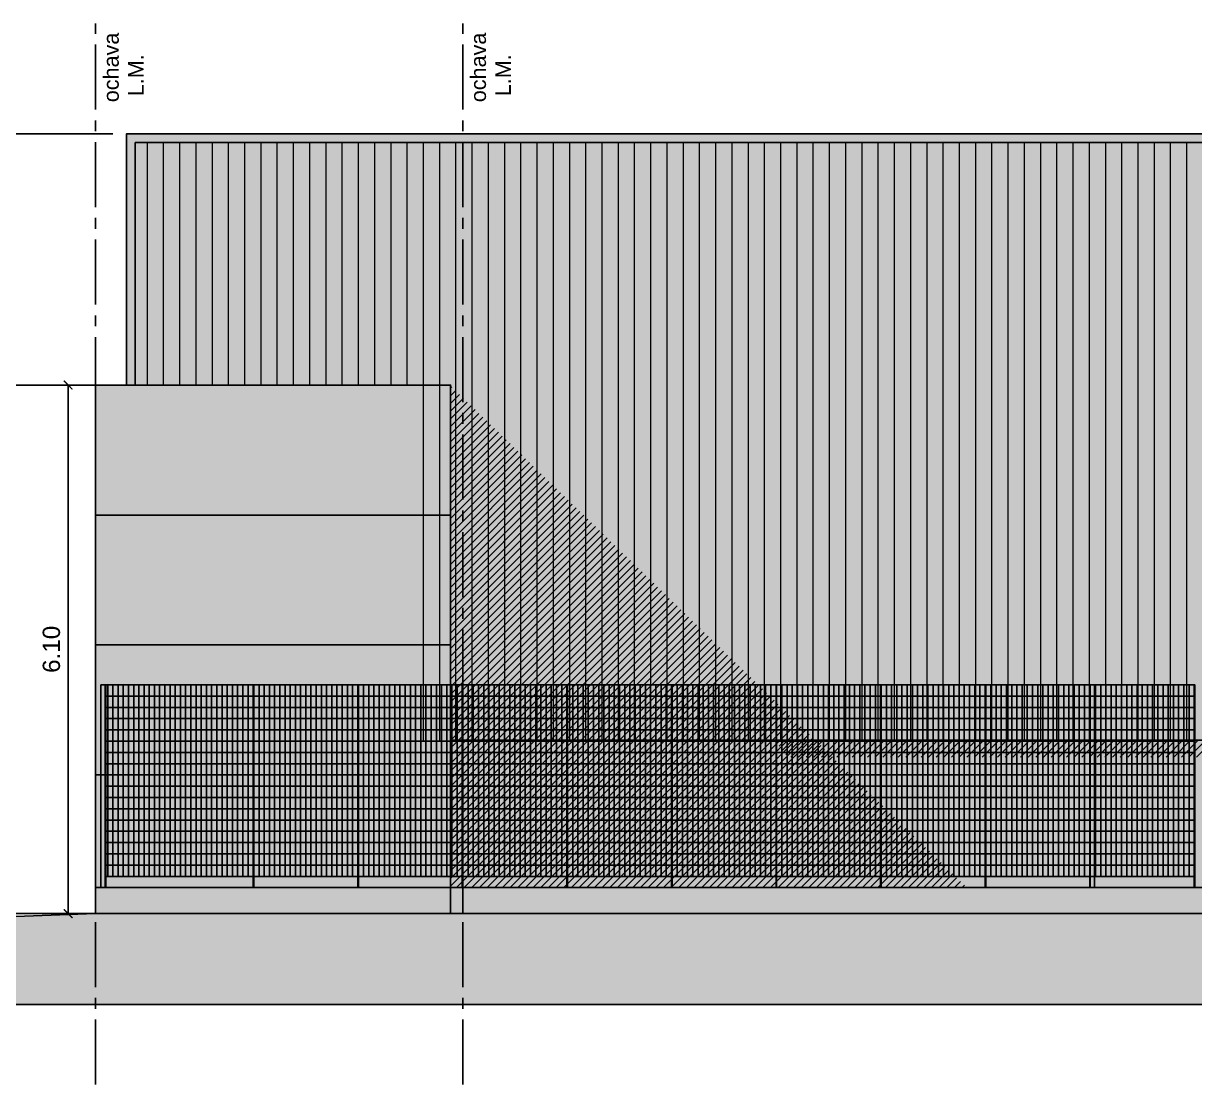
# Model space of a CAD drawing. Header units: inches. Extents: x -309 to 190, y -1585 to -1350.
# Drawn here: x 71.83 to 85.35, y -1427.28 to -1415.03 of the extents above; entities that cross this region are included whole.
import ezdxf

# ---------------------------------------------------------------- set-up
doc = ezdxf.new("R2010")
doc.units = ezdxf.units.IN
doc.header["$MEASUREMENT"] = 0
doc.header["$PDMODE"] = 3
doc.linetypes.add('CENTER2', pattern=[1.125, 0.75, -0.125, 0.125, -0.125])
doc.linetypes.add('HIDDEN', pattern=[0.375, 0.25, -0.125])
doc.layers.get('0').update_dxf_attribs({"color": 9, "linetype": 'CONTINUOUS'})
doc.layers.get('DEFPOINTS').update_dxf_attribs({"color": 9, "linetype": 'CONTINUOUS'})
for name, color, linetype in [('02', 9, 'CONTINUOUS'), ('CARP', 9, 'CONTINUOUS'), ('color gris', 9, 'CONTINUOUS'), ('COLOR MURO MUNI', 9, 'CONTINUOUS'), ('COTAS 1.75', 9, 'CONTINUOUS'), ('esca', 9, 'CONTINUOUS'), ('FMR', 9, 'CONTINUOUS'), ('lm', 9, 'HIDDEN'), ('referencias', 9, 'CONTINUOUS'), ('sombras', 9, 'CONTINUOUS'), ('TEXT-CARP', 9, 'CONTINUOUS')]:
    doc.layers.add(name, color=color, linetype=linetype)
doc.layers.add('color +', color=9, linetype='CONTINUOUS', lineweight=18)
doc.layers.add('referencias 01', color=9, linetype='CONTINUOUS', lineweight=18)
doc.styles.add('ARIAL', font='arial.ttf', dxfattribs={"height": 0.225})
doc.styles.add('COTAS', font='arial.ttf')
doc.styles.add('ROMANS', font='arial.ttf')
doc.dimstyles.new('FMR75', dxfattribs={"dimtxt": 0.13, "dimasz": 0.075, "dimexe": 0, "dimexo": 0, "dimgap": 0.06, "dimtad": 1, "dimzin": 4, "dimdsep": 46, "dimtxsty": 'COTAS', "dimblk1": 'ARCHTICK', "dimblk2": 'ARCHTICK', "dimsah": 1, "dimcen": 0.2, "dimclrd": 256, "dimclre": 9, "dimclrt": 2, "dimadec": 0, "dimazin": 0, "dimtfac": 1, "dimtmove": 2, "dimatfit": 3, "dimldrblk": 'ARCHTICK', "dimfxl": 1, "dimtvp": -0.8, "dimtolj": 1, "dimtzin": 0, "dimarcsym": 0})
doc.dimstyles.new('SERR', dxfattribs={"dimscale": 0, "dimtxt": 0.2, "dimasz": 0.1, "dimexe": 0, "dimexo": 0, "dimgap": 0.09, "dimtad": 1, "dimzin": 0, "dimdsep": 46, "dimtxsty": 'ROMANS', "dimblk1": 'ARCHTICK', "dimblk2": 'ARCHTICK', "dimsah": 1, "dimcen": 0, "dimclrd": 9, "dimclre": 9, "dimclrt": 9, "dimadec": 0, "dimazin": 0, "dimtfac": 1, "dimtix": 1, "dimtofl": 0, "dimtmove": 2, "dimatfit": 3, "dimldrblk": 'ARCHTICK', "dimfxl": 1, "dimtolj": 1, "dimtzin": 0, "dimarcsym": 0})

# ---------------------------------------------------------------- blocks, each defined once
blk = doc.blocks.new('_ARCHTICK')
at = {"color": 0, "linetype": 'ByBlock', "const_width": 0.15}
blk.add_lwpolyline([(-0.5, -0.5), (0.5, 0.5)], dxfattribs=at)
blk = doc.blocks.new('*D129')
at = {"layer": 'COTAS 1.75', "color": 7, "lineweight": -2, "transparency": 16777216}
for p, q in [((72.659, -1419.207), (70.087, -1419.207)), ((70.659, -1420.707), (70.087, -1420.707))]:
    blk.add_line(p, q, dxfattribs=at)
at = {"layer": 'COTAS 1.75', "lineweight": -2, "transparency": 16777216}
blk.add_line((70.087, -1420.707), (70.087, -1419.207), dxfattribs=at)
at = {"layer": 'DEFPOINTS', "color": 0, "transparency": 16777216}
for p in [(70.087, -1419.207), (72.659, -1419.207), (70.659, -1420.707)]:
    blk.add_point(p, dxfattribs=at)
at = {"layer": 'COTAS 1.75', "lineweight": -2, "transparency": 16777216, "xscale": 0.075, "yscale": 0.075, "zscale": 0.075}
for p, rotation in [((70.087, -1419.207), 90), ((70.087, -1420.707), 270)]:
    blk.add_blockref('_ARCHTICK', p, dxfattribs=dict(at, rotation=rotation))
at = {"layer": 'COTAS 1.75', "color": 2, "transparency": 16777216, "insert": (69.925, -1419.957), "char_height": 0.2, "attachment_point": 5, "rotation": 90, "style": 'COTAS'}
blk.add_mtext('\\A1;1.50', dxfattribs=at)
blk = doc.blocks.new('*D130')
at = {"layer": 'COTAS 1.75', "color": 7, "lineweight": -2, "transparency": 16777216}
for p, q in [((72.859, -1416.307), (70.087, -1416.307)), ((72.659, -1419.207), (70.087, -1419.207))]:
    blk.add_line(p, q, dxfattribs=at)
at = {"layer": 'COTAS 1.75', "lineweight": -2, "transparency": 16777216}
blk.add_line((70.087, -1419.207), (70.087, -1416.307), dxfattribs=at)
at = {"layer": 'DEFPOINTS', "color": 0, "transparency": 16777216}
for p in [(70.087, -1416.307), (72.859, -1416.307), (72.659, -1419.207)]:
    blk.add_point(p, dxfattribs=at)
at = {"layer": 'COTAS 1.75', "lineweight": -2, "transparency": 16777216, "xscale": 0.075, "yscale": 0.075, "zscale": 0.075}
for p, rotation in [((70.087, -1416.307), 90), ((70.087, -1419.207), 270)]:
    blk.add_blockref('_ARCHTICK', p, dxfattribs=dict(at, rotation=rotation))
at = {"layer": 'COTAS 1.75', "color": 2, "transparency": 16777216, "insert": (69.925, -1417.757), "char_height": 0.2, "attachment_point": 5, "rotation": 90, "style": 'COTAS'}
blk.add_mtext('\\A1;2.90', dxfattribs=at)
blk = doc.blocks.new('*D132')
at = {"layer": 'COLOR MURO MUNI', "color": 9, "lineweight": -2, "transparency": 16777216}
for p, q in [((76.359, -1419.207), (72.344, -1419.207)), ((72.344, -1419.207), (72.344, -1425.307)), ((72.659, -1425.307), (72.344, -1425.307))]:
    blk.add_line(p, q, dxfattribs=at)
at = {"layer": 'DEFPOINTS', "color": 0, "transparency": 16777216}
for p in [(76.359, -1419.207), (72.344, -1425.307), (72.659, -1425.307)]:
    blk.add_point(p, dxfattribs=at)
at = {"layer": 'COLOR MURO MUNI', "color": 9, "lineweight": -2, "transparency": 16777216, "xscale": 0.1, "yscale": 0.1, "zscale": 0.1}
for p, rotation in [((72.344, -1419.207), 90), ((72.344, -1425.307), 270)]:
    blk.add_blockref('_ARCHTICK', p, dxfattribs=dict(at, rotation=rotation))
at = {"layer": 'COLOR MURO MUNI', "color": 9, "transparency": 16777216, "insert": (72.152, -1422.257), "char_height": 0.2, "attachment_point": 5, "rotation": 90, "style": 'ROMANS'}
blk.add_mtext('\\A1;6.10', dxfattribs=at)

msp = doc.modelspace()

# ---------------------------------------------------------------- hatches: boundary and pattern name
at = {"layer": 'color +'}
h = msp.add_hatch(dxfattribs=at)
h.set_pattern_fill('LINE', color=256, scale=1.5, angle=450)
h.set_pattern_definition([(90, (1554.88423, -1077.79388), (-0.1875, 4e-16), [])])
h.paths.add_polyline_path([(116.729, -1416.407), (73.159, -1416.407), (73.159, -1419.207), (76.359, -1419.207), (76.359, -1423.307), (116.729, -1423.307)])
at = {"layer": 'color gris', "linetype": 'Continuous'}
h = msp.add_hatch(color=256, dxfattribs=at)
h.dxf.hatch_style = 1
h.paths.add_polyline_path([(72.659, -1425.007), (72.659, -1425.307), (116.779, -1425.307), (116.779, -1425.007)])
at = {"layer": 'color gris'}
msp.add_hatch(color=256, dxfattribs=at).paths.add_polyline_path([(124.779, -1426.357), (124.779, -1425.557), (120.779, -1425.557), (120.779, -1425.457), (116.779, -1425.457), (116.779, -1425.307), (72.659, -1425.307), (68.659, -1425.457), (68.659, -1425.557), (58.804, -1425.557), (58.804, -1426.357)])
at = {"layer": 'esca'}
h = msp.add_hatch(color=256, dxfattribs=at)
h.dxf.hatch_style = 1
h.paths.add_polyline_path([(116.809, -1416.307), (73.019, -1416.307), (73.019, -1419.207), (76.359, -1419.207), (76.359, -1423.307), (116.809, -1423.307)])
at = {"layer": 'referencias', "linetype": 'Continuous', "lineweight": 5}
h = msp.add_hatch(color=256, dxfattribs=at)
h.dxf.hatch_style = 1
h.paths.add_polyline_path([(72.659, -1419.207), (76.759, -1419.207), (76.759, -1425.307), (72.659, -1425.307)])
h = msp.add_hatch(color=256, dxfattribs=at)
h.dxf.hatch_style = 1
h.paths.add_polyline_path([(116.779, -1423.307), (76.359, -1423.307), (76.359, -1425.007), (116.779, -1425.007)])
at = {"layer": 'sombras'}
h = msp.add_hatch(dxfattribs=at)
h.set_pattern_fill('LINE', color=256, scale=0.5, angle=45)
h.set_pattern_definition([(45, (468.24423, -1058.3411), (-0.044194174, 0.044194174), [])])
h.paths.add_polyline_path([(76.759, -1419.207), (76.759, -1419.216), (82.719, -1425.007), (79.326, -1425.007), (76.925, -1425.007), (76.759, -1425.007)])
h = msp.add_hatch(dxfattribs=at)
h.set_pattern_fill('LINE', color=256, scale=0.5, angle=45)
h.set_pattern_definition([(45, (26.66778, 46.46942), (-0.0441941738, 0.0441941738), [])])
h.paths.add_polyline_path([(80.496, -1423.307), (80.658, -1423.503), (116.779, -1423.503), (116.779, -1423.307)])

# ---------------------------------------------------------------- linework, layer by layer
at = {"linetype": 'Continuous'}
for p, q in [((72.773, -1424.877), (72.773, -1422.667)), ((72.78, -1422.667), (74.488, -1422.667)), ((72.78, -1422.667), (72.78, -1424.877)), ((72.78, -1424.877), (72.78, -1422.667)), ((72.78, -1422.797), (74.481, -1422.797)), ((72.801, -1422.667), (72.801, -1424.877)), ((72.861, -1422.667), (72.861, -1424.877)), ((72.921, -1422.667), (72.921, -1424.877)), ((72.981, -1422.667), (72.981, -1424.877)), ((73.041, -1422.667), (73.041, -1424.877)), ((73.101, -1422.667), (73.101, -1424.877)), ((73.161, -1422.667), (73.161, -1424.877)), ((73.221, -1422.667), (73.221, -1424.877)), ((73.281, -1422.667), (73.281, -1424.877)), ((73.341, -1422.667), (73.341, -1424.877)), ((73.401, -1422.667), (73.401, -1424.877)), ((73.461, -1422.667), (73.461, -1424.877)), ((73.521, -1422.667), (73.521, -1424.877)), ((73.581, -1422.667), (73.581, -1424.877)), ((73.641, -1422.667), (73.641, -1424.877)), ((73.701, -1422.667), (73.701, -1424.877)), ((73.761, -1422.667), (73.761, -1424.877)), ((73.821, -1422.667), (73.821, -1424.877)), ((73.881, -1422.667), (73.881, -1424.877)), ((73.941, -1422.667), (73.941, -1424.877)), ((74.001, -1422.667), (74.001, -1424.877)), ((74.061, -1422.667), (74.061, -1424.877)), ((74.121, -1422.667), (74.121, -1424.877)), ((74.181, -1422.667), (74.181, -1424.877)), ((74.241, -1422.667), (74.241, -1424.877)), ((74.301, -1422.667), (74.301, -1424.877)), ((74.361, -1422.667), (74.361, -1424.877)), ((74.421, -1422.667), (74.421, -1424.877)), ((74.481, -1422.667), (74.481, -1424.877)), ((74.481, -1422.667), (74.481, -1424.877)), ((74.481, -1424.877), (74.481, -1422.667)), ((74.488, -1422.667), (74.488, -1424.877)), ((74.488, -1422.667), (75.695, -1422.667)), ((74.488, -1422.667), (74.488, -1424.877)), ((74.488, -1424.877), (74.488, -1422.667)), ((74.488, -1422.797), (75.688, -1422.797)), ((74.548, -1422.667), (74.548, -1424.877)), ((74.608, -1422.667), (74.608, -1424.877)), ((74.668, -1422.667), (74.668, -1424.877)), ((74.728, -1422.667), (74.728, -1424.877)), ((74.788, -1422.667), (74.788, -1424.877)), ((74.848, -1422.667), (74.848, -1424.877)), ((74.908, -1422.667), (74.908, -1424.877)), ((74.968, -1422.667), (74.968, -1424.877)), ((75.028, -1422.667), (75.028, -1424.877)), ((75.088, -1422.667), (75.088, -1424.877)), ((75.148, -1422.667), (75.148, -1424.877)), ((75.208, -1422.667), (75.208, -1424.877)), ((75.268, -1422.667), (75.268, -1424.877)), ((75.328, -1422.667), (75.328, -1424.877)), ((75.388, -1422.667), (75.388, -1424.877)), ((75.448, -1422.667), (75.448, -1424.877)), ((75.508, -1422.667), (75.508, -1424.877)), ((75.568, -1422.667), (75.568, -1424.877)), ((75.628, -1422.667), (75.628, -1424.877)), ((75.688, -1422.667), (75.688, -1424.877)), ((75.688, -1422.667), (75.688, -1424.877)), ((75.688, -1424.877), (75.688, -1422.667)), ((75.695, -1422.667), (75.695, -1424.877)), ((75.695, -1422.667), (76.902, -1422.667)), ((75.695, -1422.667), (75.695, -1424.877)), ((75.695, -1424.877), (75.695, -1422.667)), ((75.695, -1422.797), (76.895, -1422.797)), ((75.755, -1422.667), (75.755, -1424.877)), ((75.815, -1422.667), (75.815, -1424.877)), ((75.875, -1422.667), (75.875, -1424.877)), ((75.935, -1422.667), (75.935, -1424.877)), ((75.995, -1422.667), (75.995, -1424.877)), ((76.055, -1422.667), (76.055, -1424.877)), ((76.115, -1422.667), (76.115, -1424.877)), ((76.175, -1422.667), (76.175, -1424.877)), ((76.235, -1422.667), (76.235, -1424.877)), ((76.295, -1422.667), (76.295, -1424.877)), ((76.355, -1422.667), (76.355, -1424.877)), ((76.415, -1422.667), (76.415, -1424.877)), ((76.475, -1422.667), (76.475, -1424.877)), ((76.535, -1422.667), (76.535, -1424.877)), ((76.595, -1422.667), (76.595, -1424.877)), ((76.655, -1422.667), (76.655, -1424.877)), ((76.715, -1422.667), (76.715, -1424.877)), ((76.775, -1422.667), (76.775, -1424.877)), ((76.835, -1422.667), (76.835, -1424.877)), ((76.895, -1422.667), (76.895, -1424.877)), ((76.895, -1422.667), (76.895, -1424.877)), ((76.895, -1424.877), (76.895, -1422.667)), ((76.902, -1422.667), (76.902, -1424.877)), ((76.902, -1422.667), (78.109, -1422.667)), ((76.902, -1422.667), (76.902, -1424.877)), ((76.902, -1424.877), (76.902, -1422.667)), ((76.902, -1422.797), (78.102, -1422.797)), ((76.962, -1422.667), (76.962, -1424.877)), ((77.022, -1422.667), (77.022, -1424.877)), ((77.082, -1422.667), (77.082, -1424.877)), ((77.142, -1422.667), (77.142, -1424.877)), ((77.202, -1422.667), (77.202, -1424.877)), ((77.262, -1422.667), (77.262, -1424.877)), ((77.322, -1422.667), (77.322, -1424.877)), ((77.382, -1422.667), (77.382, -1424.877)), ((77.442, -1422.667), (77.442, -1424.877)), ((77.502, -1422.667), (77.502, -1424.877)), ((77.562, -1422.667), (77.562, -1424.877)), ((77.622, -1422.667), (77.622, -1424.877)), ((77.682, -1422.667), (77.682, -1424.877)), ((77.742, -1422.667), (77.742, -1424.877)), ((77.802, -1422.667), (77.802, -1424.877)), ((77.862, -1422.667), (77.862, -1424.877)), ((77.922, -1422.667), (77.922, -1424.877)), ((77.982, -1422.667), (77.982, -1424.877)), ((78.042, -1422.667), (78.042, -1424.877)), ((78.102, -1422.667), (78.102, -1424.877)), ((78.102, -1422.667), (78.102, -1424.877)), ((78.102, -1424.877), (78.102, -1422.667)), ((78.109, -1422.667), (78.109, -1424.877)), ((78.109, -1422.667), (79.316, -1422.667)), ((78.109, -1422.667), (78.109, -1424.877)), ((78.109, -1424.877), (78.109, -1422.667)), ((78.109, -1422.797), (79.309, -1422.797)), ((78.169, -1422.667), (78.169, -1424.877)), ((78.229, -1422.667), (78.229, -1424.877)), ((78.289, -1422.667), (78.289, -1424.877)), ((78.349, -1422.667), (78.349, -1424.877)), ((78.409, -1422.667), (78.409, -1424.877)), ((78.469, -1422.667), (78.469, -1424.877)), ((78.529, -1422.667), (78.529, -1424.877)), ((78.589, -1422.667), (78.589, -1424.877)), ((78.649, -1422.667), (78.649, -1424.877)), ((78.709, -1422.667), (78.709, -1424.877)), ((78.769, -1422.667), (78.769, -1424.877)), ((78.829, -1422.667), (78.829, -1424.877)), ((78.889, -1422.667), (78.889, -1424.877)), ((78.949, -1422.667), (78.949, -1424.877)), ((79.009, -1422.667), (79.009, -1424.877)), ((79.069, -1422.667), (79.069, -1424.877)), ((79.129, -1422.667), (79.129, -1424.877)), ((79.189, -1422.667), (79.189, -1424.877)), ((79.249, -1422.667), (79.249, -1424.877)), ((79.249, -1422.667), (79.249, -1424.877)), ((79.309, -1422.667), (79.309, -1424.877)), ((79.309, -1422.667), (79.309, -1424.877)), ((79.309, -1424.877), (79.309, -1422.667)), ((79.309, -1422.667), (79.309, -1424.877)), ((79.309, -1422.667), (79.309, -1424.877)), ((79.309, -1424.877), (79.309, -1422.667)), ((79.316, -1422.667), (79.316, -1424.877)), ((79.316, -1422.667), (84.144, -1422.667)), ((79.316, -1422.667), (79.316, -1424.877)), ((79.316, -1424.877), (79.316, -1422.667)), ((79.316, -1422.667), (79.316, -1424.877)), ((79.316, -1422.667), (80.523, -1422.667)), ((79.316, -1422.667), (79.316, -1424.877)), ((79.316, -1424.877), (79.316, -1422.667)), ((79.316, -1422.797), (84.144, -1422.797)), ((79.316, -1422.797), (80.516, -1422.797)), ((79.376, -1422.667), (79.376, -1424.877)), ((79.436, -1422.667), (79.436, -1424.877)), ((79.496, -1422.667), (79.496, -1424.877)), ((79.556, -1422.667), (79.556, -1424.877)), ((79.616, -1422.667), (79.616, -1424.877)), ((79.676, -1422.667), (79.676, -1424.877)), ((79.736, -1422.667), (79.736, -1424.877)), ((79.796, -1422.667), (79.796, -1424.877)), ((79.856, -1422.667), (79.856, -1424.877)), ((79.916, -1422.667), (79.916, -1424.877)), ((79.976, -1422.667), (79.976, -1424.877)), ((80.036, -1422.667), (80.036, -1424.877)), ((80.096, -1422.667), (80.096, -1424.877)), ((80.156, -1422.667), (80.156, -1424.877)), ((80.216, -1422.667), (80.216, -1424.877)), ((80.276, -1422.667), (80.276, -1424.877)), ((80.336, -1422.667), (80.336, -1424.877)), ((80.396, -1422.667), (80.396, -1424.877)), ((80.456, -1422.667), (80.456, -1424.877)), ((80.456, -1422.667), (80.456, -1424.877)), ((80.516, -1422.667), (80.516, -1424.877)), ((80.516, -1422.667), (80.516, -1424.877)), ((80.516, -1424.877), (80.516, -1422.667)), ((80.516, -1422.667), (80.516, -1424.877)), ((80.516, -1422.667), (80.516, -1424.877)), ((80.516, -1424.877), (80.516, -1422.667)), ((80.523, -1422.667), (80.523, -1424.877)), ((80.523, -1422.667), (80.523, -1424.877)), ((80.523, -1424.877), (80.523, -1422.667)), ((80.523, -1422.667), (80.523, -1424.877)), ((80.523, -1422.667), (81.73, -1422.667)), ((80.523, -1422.667), (80.523, -1424.877)), ((80.523, -1424.877), (80.523, -1422.667)), ((80.523, -1422.797), (81.723, -1422.797)), ((80.583, -1422.667), (80.583, -1424.877)), ((80.643, -1422.667), (80.643, -1424.877)), ((80.703, -1422.667), (80.703, -1424.877)), ((80.763, -1422.667), (80.763, -1424.877)), ((80.823, -1422.667), (80.823, -1424.877)), ((80.883, -1422.667), (80.883, -1424.877)), ((80.943, -1422.667), (80.943, -1424.877)), ((81.003, -1422.667), (81.003, -1424.877)), ((81.063, -1422.667), (81.063, -1424.877)), ((81.123, -1422.667), (81.123, -1424.877)), ((81.183, -1422.667), (81.183, -1424.877)), ((81.243, -1422.667), (81.243, -1424.877)), ((81.303, -1422.667), (81.303, -1424.877)), ((81.363, -1422.667), (81.363, -1424.877)), ((81.423, -1422.667), (81.423, -1424.877)), ((81.483, -1422.667), (81.483, -1424.877)), ((81.543, -1422.667), (81.543, -1424.877)), ((81.603, -1422.667), (81.603, -1424.877)), ((81.663, -1422.667), (81.663, -1424.877)), ((81.663, -1422.667), (81.663, -1424.877)), ((81.723, -1422.667), (81.723, -1424.877)), ((81.723, -1422.667), (81.723, -1424.877)), ((81.723, -1424.877), (81.723, -1422.667)), ((81.723, -1422.667), (81.723, -1424.877)), ((81.723, -1422.667), (81.723, -1424.877)), ((81.723, -1424.877), (81.723, -1422.667)), ((81.73, -1422.667), (81.73, -1424.877)), ((81.73, -1422.667), (81.73, -1424.877)), ((81.73, -1424.877), (81.73, -1422.667)), ((81.73, -1422.667), (81.73, -1424.877)), ((81.73, -1422.667), (82.937, -1422.667)), ((81.73, -1422.667), (81.73, -1424.877)), ((81.73, -1424.877), (81.73, -1422.667)), ((81.73, -1422.797), (82.93, -1422.797)), ((81.79, -1422.667), (81.79, -1424.877)), ((81.85, -1422.667), (81.85, -1424.877)), ((81.91, -1422.667), (81.91, -1424.877)), ((81.97, -1422.667), (81.97, -1424.877)), ((82.03, -1422.667), (82.03, -1424.877)), ((82.09, -1422.667), (82.09, -1424.877)), ((82.15, -1422.667), (82.15, -1424.877)), ((82.21, -1422.667), (82.21, -1424.877)), ((82.27, -1422.667), (82.27, -1424.877)), ((82.33, -1422.667), (82.33, -1424.877)), ((82.39, -1422.667), (82.39, -1424.877)), ((82.45, -1422.667), (82.45, -1424.877)), ((82.51, -1422.667), (82.51, -1424.877)), ((82.57, -1422.667), (82.57, -1424.877)), ((82.63, -1422.667), (82.63, -1424.877)), ((82.69, -1422.667), (82.69, -1424.877)), ((82.75, -1422.667), (82.75, -1424.877)), ((82.81, -1422.667), (82.81, -1424.877)), ((82.87, -1422.667), (82.87, -1424.877)), ((82.87, -1422.667), (82.87, -1424.877)), ((82.93, -1422.667), (82.93, -1424.877)), ((82.93, -1422.667), (82.93, -1424.877)), ((82.93, -1424.877), (82.93, -1422.667)), ((82.93, -1422.667), (82.93, -1424.877)), ((82.93, -1422.667), (82.93, -1424.877)), ((82.93, -1424.877), (82.93, -1422.667)), ((82.937, -1422.667), (82.937, -1424.877)), ((82.937, -1422.667), (82.937, -1424.877)), ((82.937, -1424.877), (82.937, -1422.667)), ((82.937, -1422.667), (82.937, -1424.877)), ((82.937, -1422.667), (84.144, -1422.667)), ((82.937, -1422.667), (82.937, -1424.877)), ((82.937, -1424.877), (82.937, -1422.667)), ((82.937, -1422.797), (84.137, -1422.797)), ((82.997, -1422.667), (82.997, -1424.877)), ((83.057, -1422.667), (83.057, -1424.877)), ((83.117, -1422.667), (83.117, -1424.877)), ((83.177, -1422.667), (83.177, -1424.877)), ((83.237, -1422.667), (83.237, -1424.877)), ((83.297, -1422.667), (83.297, -1424.877)), ((83.357, -1422.667), (83.357, -1424.877)), ((83.417, -1422.667), (83.417, -1424.877)), ((83.477, -1422.667), (83.477, -1424.877)), ((83.537, -1422.667), (83.537, -1424.877)), ((83.597, -1422.667), (83.597, -1424.877)), ((83.657, -1422.667), (83.657, -1424.877)), ((83.717, -1422.667), (83.717, -1424.877)), ((83.777, -1422.667), (83.777, -1424.877)), ((83.837, -1422.667), (83.837, -1424.877)), ((83.897, -1422.667), (83.897, -1424.877)), ((83.957, -1422.667), (83.957, -1424.877)), ((84.017, -1422.667), (84.017, -1424.877)), ((84.077, -1422.667), (84.077, -1424.877)), ((84.137, -1422.667), (84.137, -1424.877)), ((84.137, -1422.667), (84.137, -1424.877)), ((84.137, -1424.877), (84.137, -1422.667)), ((84.137, -1424.877), (84.137, -1422.667)), ((84.144, -1422.667), (84.144, -1424.877)), ((84.144, -1422.667), (84.144, -1424.877)), ((84.144, -1424.877), (84.144, -1422.667)), ((84.144, -1422.667), (85.351, -1422.667)), ((84.144, -1422.667), (84.144, -1424.877)), ((84.144, -1424.877), (84.144, -1422.667)), ((84.144, -1422.797), (85.344, -1422.797)), ((84.204, -1422.667), (84.204, -1424.877)), ((84.264, -1422.667), (84.264, -1424.877)), ((84.324, -1422.667), (84.324, -1424.877)), ((84.384, -1422.667), (84.384, -1424.877)), ((84.444, -1422.667), (84.444, -1424.877)), ((84.504, -1422.667), (84.504, -1424.877)), ((84.564, -1422.667), (84.564, -1424.877)), ((84.624, -1422.667), (84.624, -1424.877)), ((84.684, -1422.667), (84.684, -1424.877)), ((84.744, -1422.667), (84.744, -1424.877)), ((84.804, -1422.667), (84.804, -1424.877)), ((84.864, -1422.667), (84.864, -1424.877)), ((84.924, -1422.667), (84.924, -1424.877)), ((84.984, -1422.667), (84.984, -1424.877)), ((85.044, -1422.667), (85.044, -1424.877)), ((85.104, -1422.667), (85.104, -1424.877)), ((85.164, -1422.667), (85.164, -1424.877)), ((85.224, -1422.667), (85.224, -1424.877)), ((85.284, -1422.667), (85.284, -1424.877)), ((85.344, -1422.667), (85.344, -1424.877)), ((85.344, -1422.667), (85.344, -1424.877)), ((85.344, -1424.877), (85.344, -1422.667)), ((72.78, -1422.927), (74.481, -1422.927)), ((74.488, -1422.927), (75.688, -1422.927)), ((75.695, -1422.927), (76.895, -1422.927)), ((76.902, -1422.927), (78.102, -1422.927)), ((78.109, -1422.927), (79.309, -1422.927)), ((79.316, -1422.927), (84.144, -1422.927)), ((79.316, -1422.927), (80.516, -1422.927)), ((80.523, -1422.927), (81.723, -1422.927)), ((81.73, -1422.927), (82.93, -1422.927)), ((82.937, -1422.927), (84.137, -1422.927)), ((84.144, -1422.927), (85.344, -1422.927)), ((72.78, -1423.057), (74.481, -1423.057)), ((74.488, -1423.057), (75.688, -1423.057)), ((75.695, -1423.057), (76.895, -1423.057)), ((76.902, -1423.057), (78.102, -1423.057)), ((78.109, -1423.057), (79.309, -1423.057)), ((79.316, -1423.057), (84.144, -1423.057)), ((79.316, -1423.057), (80.516, -1423.057)), ((80.523, -1423.057), (81.723, -1423.057)), ((81.73, -1423.057), (82.93, -1423.057)), ((82.937, -1423.057), (84.137, -1423.057)), ((84.144, -1423.057), (85.344, -1423.057)), ((72.78, -1423.187), (74.481, -1423.187)), ((74.488, -1423.187), (75.688, -1423.187)), ((75.695, -1423.187), (76.895, -1423.187)), ((76.902, -1423.187), (78.102, -1423.187)), ((78.109, -1423.187), (79.309, -1423.187)), ((79.316, -1423.187), (84.144, -1423.187)), ((79.316, -1423.187), (80.516, -1423.187)), ((80.523, -1423.187), (81.723, -1423.187)), ((81.73, -1423.187), (82.93, -1423.187)), ((82.937, -1423.187), (84.137, -1423.187)), ((84.144, -1423.187), (85.344, -1423.187)), ((72.78, -1423.317), (74.481, -1423.317)), ((74.488, -1423.317), (75.688, -1423.317)), ((75.695, -1423.317), (76.895, -1423.317)), ((76.902, -1423.317), (78.102, -1423.317)), ((78.109, -1423.317), (79.309, -1423.317)), ((79.316, -1423.317), (84.144, -1423.317)), ((79.316, -1423.317), (80.516, -1423.317)), ((80.523, -1423.317), (81.723, -1423.317)), ((81.73, -1423.317), (82.93, -1423.317)), ((82.937, -1423.317), (84.137, -1423.317)), ((84.144, -1423.317), (85.344, -1423.317)), ((72.78, -1423.447), (74.481, -1423.447)), ((74.488, -1423.447), (75.688, -1423.447)), ((75.695, -1423.447), (76.895, -1423.447)), ((76.902, -1423.447), (78.102, -1423.447)), ((78.109, -1423.447), (79.309, -1423.447)), ((79.316, -1423.447), (84.144, -1423.447)), ((79.316, -1423.447), (80.516, -1423.447)), ((80.523, -1423.447), (81.723, -1423.447)), ((81.73, -1423.447), (82.93, -1423.447)), ((82.937, -1423.447), (84.137, -1423.447)), ((84.144, -1423.447), (85.344, -1423.447)), ((72.78, -1423.577), (74.481, -1423.577)), ((74.488, -1423.577), (75.688, -1423.577)), ((75.695, -1423.577), (76.895, -1423.577)), ((76.902, -1423.577), (78.102, -1423.577)), ((78.109, -1423.577), (79.309, -1423.577)), ((79.316, -1423.577), (84.144, -1423.577)), ((79.316, -1423.577), (80.516, -1423.577)), ((80.523, -1423.577), (81.723, -1423.577)), ((81.73, -1423.577), (82.93, -1423.577)), ((82.937, -1423.577), (84.137, -1423.577)), ((84.144, -1423.577), (85.344, -1423.577)), ((72.78, -1423.707), (74.481, -1423.707)), ((74.488, -1423.707), (75.688, -1423.707)), ((75.695, -1423.707), (76.895, -1423.707)), ((76.902, -1423.707), (78.102, -1423.707)), ((78.109, -1423.707), (79.309, -1423.707)), ((79.316, -1423.707), (84.144, -1423.707)), ((79.316, -1423.707), (80.516, -1423.707)), ((80.523, -1423.707), (81.723, -1423.707)), ((81.73, -1423.707), (82.93, -1423.707)), ((82.937, -1423.707), (84.137, -1423.707)), ((84.144, -1423.707), (85.344, -1423.707)), ((72.78, -1423.837), (74.481, -1423.837)), ((74.488, -1423.837), (75.688, -1423.837)), ((75.695, -1423.837), (76.895, -1423.837)), ((76.902, -1423.837), (78.102, -1423.837)), ((78.109, -1423.837), (79.309, -1423.837)), ((79.316, -1423.837), (84.144, -1423.837)), ((79.316, -1423.837), (80.516, -1423.837)), ((80.523, -1423.837), (81.723, -1423.837)), ((81.73, -1423.837), (82.93, -1423.837)), ((82.937, -1423.837), (84.137, -1423.837)), ((84.144, -1423.837), (85.344, -1423.837)), ((72.78, -1423.967), (74.481, -1423.967)), ((74.488, -1423.967), (75.688, -1423.967)), ((75.695, -1423.967), (76.895, -1423.967)), ((76.902, -1423.967), (78.102, -1423.967)), ((78.109, -1423.967), (79.309, -1423.967)), ((79.316, -1423.967), (84.144, -1423.967)), ((79.316, -1423.967), (80.516, -1423.967)), ((80.523, -1423.967), (81.723, -1423.967)), ((81.73, -1423.967), (82.93, -1423.967)), ((82.937, -1423.967), (84.137, -1423.967)), ((84.144, -1423.967), (85.344, -1423.967)), ((72.78, -1424.097), (74.481, -1424.097)), ((74.488, -1424.097), (75.688, -1424.097)), ((75.695, -1424.097), (76.895, -1424.097)), ((76.902, -1424.097), (78.102, -1424.097)), ((78.109, -1424.097), (79.309, -1424.097)), ((79.316, -1424.097), (84.144, -1424.097)), ((79.316, -1424.097), (80.516, -1424.097)), ((80.523, -1424.097), (81.723, -1424.097)), ((81.73, -1424.097), (82.93, -1424.097)), ((82.937, -1424.097), (84.137, -1424.097)), ((84.144, -1424.097), (85.344, -1424.097)), ((72.78, -1424.227), (74.481, -1424.227)), ((74.488, -1424.227), (75.688, -1424.227)), ((75.695, -1424.227), (76.895, -1424.227)), ((76.902, -1424.227), (78.102, -1424.227)), ((78.109, -1424.227), (79.309, -1424.227)), ((79.316, -1424.227), (84.144, -1424.227)), ((79.316, -1424.227), (80.516, -1424.227)), ((80.523, -1424.227), (81.723, -1424.227)), ((81.73, -1424.227), (82.93, -1424.227)), ((82.937, -1424.227), (84.137, -1424.227)), ((84.144, -1424.227), (85.344, -1424.227)), ((72.78, -1424.357), (74.481, -1424.357)), ((74.488, -1424.357), (75.688, -1424.357)), ((75.695, -1424.357), (76.895, -1424.357)), ((76.902, -1424.357), (78.102, -1424.357)), ((78.109, -1424.357), (79.309, -1424.357)), ((79.316, -1424.357), (84.144, -1424.357)), ((79.316, -1424.357), (80.516, -1424.357)), ((80.523, -1424.357), (81.723, -1424.357)), ((81.73, -1424.357), (82.93, -1424.357)), ((82.937, -1424.357), (84.137, -1424.357)), ((84.144, -1424.357), (85.344, -1424.357)), ((72.78, -1424.487), (74.481, -1424.487)), ((74.488, -1424.487), (75.688, -1424.487)), ((75.695, -1424.487), (76.895, -1424.487)), ((76.902, -1424.487), (78.102, -1424.487)), ((78.109, -1424.487), (79.309, -1424.487)), ((79.316, -1424.487), (84.144, -1424.487)), ((79.316, -1424.487), (80.516, -1424.487)), ((80.523, -1424.487), (81.723, -1424.487)), ((81.73, -1424.487), (82.93, -1424.487)), ((82.937, -1424.487), (84.137, -1424.487)), ((84.144, -1424.487), (85.344, -1424.487)), ((72.78, -1424.617), (74.481, -1424.617)), ((74.488, -1424.617), (75.688, -1424.617)), ((75.695, -1424.617), (76.895, -1424.617)), ((76.902, -1424.617), (78.102, -1424.617)), ((78.109, -1424.617), (79.309, -1424.617)), ((79.316, -1424.617), (84.144, -1424.617)), ((79.316, -1424.617), (80.516, -1424.617)), ((80.523, -1424.617), (81.723, -1424.617)), ((81.73, -1424.617), (82.93, -1424.617)), ((82.937, -1424.617), (84.137, -1424.617)), ((84.144, -1424.617), (85.344, -1424.617)), ((72.78, -1424.747), (74.481, -1424.747)), ((74.488, -1424.747), (75.688, -1424.747)), ((75.695, -1424.747), (76.895, -1424.747)), ((76.902, -1424.747), (78.102, -1424.747)), ((78.109, -1424.747), (79.309, -1424.747)), ((79.316, -1424.747), (84.144, -1424.747)), ((79.316, -1424.747), (80.516, -1424.747)), ((80.523, -1424.747), (81.723, -1424.747)), ((81.73, -1424.747), (82.93, -1424.747)), ((82.937, -1424.747), (84.137, -1424.747)), ((84.144, -1424.747), (85.344, -1424.747)), ((72.78, -1424.877), (74.488, -1424.877)), ((74.488, -1424.877), (75.695, -1424.877)), ((75.695, -1424.877), (76.902, -1424.877)), ((76.902, -1424.877), (78.109, -1424.877)), ((78.109, -1424.877), (79.316, -1424.877)), ((79.316, -1424.877), (84.144, -1424.877)), ((79.316, -1424.877), (80.523, -1424.877)), ((80.523, -1424.877), (81.73, -1424.877)), ((81.73, -1424.877), (82.937, -1424.877)), ((82.937, -1424.877), (84.144, -1424.877)), ((84.144, -1424.877), (85.351, -1424.877)), ((72.659, -1425.007), (84.255, -1425.007)), ((72.659, -1425.007), (72.659, -1425.307)), ((84.102, -1425.007), (95.118, -1425.007)), ((72.674, -1425.307), (83.759, -1425.307))]:
    msp.add_line(p, q, dxfattribs=at)
for points in [[(72.723, -1422.667), (72.773, -1422.667), (72.773, -1425.007), (72.723, -1425.007)], [(72.78, -1422.667), (72.773, -1422.667), (72.773, -1425.007), (72.78, -1425.007)], [(74.481, -1422.667), (74.488, -1422.667), (74.488, -1425.007), (74.481, -1425.007)], [(74.488, -1422.667), (74.481, -1422.667), (74.481, -1425.007), (74.488, -1425.007)], [(75.688, -1422.667), (75.695, -1422.667), (75.695, -1425.007), (75.688, -1425.007)], [(75.695, -1422.667), (75.688, -1422.667), (75.688, -1425.007), (75.695, -1425.007)], [(76.895, -1422.667), (76.902, -1422.667), (76.902, -1425.007), (76.895, -1425.007)], [(76.902, -1422.667), (76.895, -1422.667), (76.895, -1425.007), (76.902, -1425.007)], [(78.102, -1422.667), (78.109, -1422.667), (78.109, -1425.007), (78.102, -1425.007)], [(78.109, -1422.667), (78.102, -1422.667), (78.102, -1425.007), (78.109, -1425.007)], [(79.309, -1422.667), (79.316, -1422.667), (79.316, -1425.007), (79.309, -1425.007)], [(79.316, -1422.667), (79.309, -1422.667), (79.309, -1425.007), (79.316, -1425.007)], [(79.309, -1422.667), (79.316, -1422.667), (79.316, -1425.007), (79.309, -1425.007)], [(79.316, -1422.667), (79.309, -1422.667), (79.309, -1425.007), (79.316, -1425.007)], [(80.516, -1422.667), (80.523, -1422.667), (80.523, -1425.007), (80.516, -1425.007)], [(80.523, -1422.667), (80.516, -1422.667), (80.516, -1425.007), (80.523, -1425.007)], [(80.516, -1422.667), (80.523, -1422.667), (80.523, -1425.007), (80.516, -1425.007)], [(80.523, -1422.667), (80.516, -1422.667), (80.516, -1425.007), (80.523, -1425.007)], [(81.723, -1422.667), (81.73, -1422.667), (81.73, -1425.007), (81.723, -1425.007)], [(81.73, -1422.667), (81.723, -1422.667), (81.723, -1425.007), (81.73, -1425.007)], [(81.723, -1422.667), (81.73, -1422.667), (81.73, -1425.007), (81.723, -1425.007)], [(81.73, -1422.667), (81.723, -1422.667), (81.723, -1425.007), (81.73, -1425.007)], [(82.93, -1422.667), (82.937, -1422.667), (82.937, -1425.007), (82.93, -1425.007)], [(82.937, -1422.667), (82.93, -1422.667), (82.93, -1425.007), (82.937, -1425.007)], [(82.93, -1422.667), (82.937, -1422.667), (82.937, -1425.007), (82.93, -1425.007)], [(82.937, -1422.667), (82.93, -1422.667), (82.93, -1425.007), (82.937, -1425.007)], [(84.137, -1422.667), (84.144, -1422.667), (84.144, -1425.007), (84.137, -1425.007)], [(84.144, -1422.667), (84.137, -1422.667), (84.137, -1425.007), (84.144, -1425.007)], [(84.144, -1422.667), (84.137, -1422.667), (84.137, -1425.007), (84.144, -1425.007)], [(84.144, -1422.667), (84.194, -1422.667), (84.194, -1425.007), (84.144, -1425.007)], [(85.344, -1422.667), (85.351, -1422.667), (85.351, -1425.007), (85.344, -1425.007)], [(85.351, -1422.667), (85.344, -1422.667), (85.344, -1425.007), (85.351, -1425.007)]]:
    msp.add_lwpolyline(points, close=True, dxfattribs=at)
for points in [[(124.779, -1425.557), (120.779, -1425.557), (120.779, -1425.457), (116.779, -1425.457), (116.779, -1425.307), (72.659, -1425.307), (72.659, -1425.307), (68.659, -1425.457), (68.659, -1425.557), (58.804, -1425.557)], [(58.804, -1425.557), (58.804, -1426.357), (124.779, -1426.357)]]:
    msp.add_lwpolyline(points)
at = {"layer": '02'}
for points in [[(73.019, -1416.307), (116.809, -1416.307), (116.809, -1423.307), (76.759, -1423.307), (76.759, -1419.207), (73.019, -1419.207)], [(73.119, -1416.407), (116.729, -1416.407), (116.729, -1423.307), (76.759, -1423.307), (76.759, -1419.207), (73.119, -1419.207)]]:
    msp.add_lwpolyline(points, close=True, dxfattribs=at)
at = {"layer": 'CARP'}
msp.add_lwpolyline([(73.019, -1419.207), (73.019, -1416.307), (112.541, -1416.307), (116.779, -1416.307), (116.779, -1424.807)], dxfattribs=at)
at = {"layer": 'COLOR MURO MUNI'}
msp.add_line((70.792, -1425.307), (120.22, -1425.307), dxfattribs=at)
at = {"layer": 'FMR', "ltscale": 0.5}
for p, q in [((76.759, -1420.707), (72.659, -1420.707)), ((76.759, -1422.207), (72.659, -1422.207)), ((76.359, -1423.707), (72.659, -1423.707)), ((76.899, -1425.007), (76.899, -1425.307))]:
    msp.add_line(p, q, dxfattribs=at)
msp.add_lwpolyline([(72.659, -1419.207), (76.759, -1419.207), (76.759, -1425.307), (72.659, -1425.307)], close=True, dxfattribs=at)
at = {"layer": 'lm', "linetype": 'CENTER2'}
for points in [[(72.659, -1427.279), (72.659, -1415.035)], [(76.9, -1427.279), (76.9, -1415.035)]]:
    msp.add_lwpolyline(points, dxfattribs=at)
at = {"layer": 'referencias 01'}
msp.add_lwpolyline([(116.779, -1423.307), (76.759, -1423.307), (76.759, -1425.007), (116.779, -1425.007)], close=True, dxfattribs=at)

# ---------------------------------------------------------------- texts
at = {"layer": 'TEXT-CARP', "style": 'ARIAL'}
for s, p in [('ochava', (72.929, -1415.944)), ('ochava', (77.168, -1415.944)), ('L.M.', (73.215, -1415.875)), ('L.M.', (77.455, -1415.875))]:
    msp.add_text(s, height=0.1782, rotation=90, dxfattribs=at).set_placement(p)

# ---------------------------------------------------------------- dimensions: what is measured, and where the dimension line sits
at = {"layer": 'COLOR MURO MUNI'}
dim = msp.add_linear_dim(base=(72.344, -1425.307), p1=(76.359, -1419.207), p2=(72.659, -1425.307), angle=90, dimstyle='SERR', override={"dimscale": 1, "dimfxl": 0, "dimarcsym": 1}, dxfattribs=at)
dim.commit()
dim.dimension.update_dxf_attribs({"geometry": '*D132', "text_midpoint": (72.152, -1422.257)})
at = {"layer": 'COTAS 1.75'}
for base, p1, p2, picture, middle in [((70.087, -1416.307), (72.659, -1419.207), (72.859, -1416.307), '*D130', (69.925, -1417.757)), ((70.087, -1419.207), (70.659, -1420.707), (72.659, -1419.207), '*D129', (69.925, -1419.957))]:
    dim = msp.add_linear_dim(base=base, p1=p1, p2=p2, angle=90, dimstyle='FMR75', override={"dimtxt": 0.2, "dimclre": 7}, dxfattribs=at)
    dim.commit()
    dim.dimension.update_dxf_attribs({"geometry": picture, "text_midpoint": middle})

doc.saveas('drawing.dxf')
